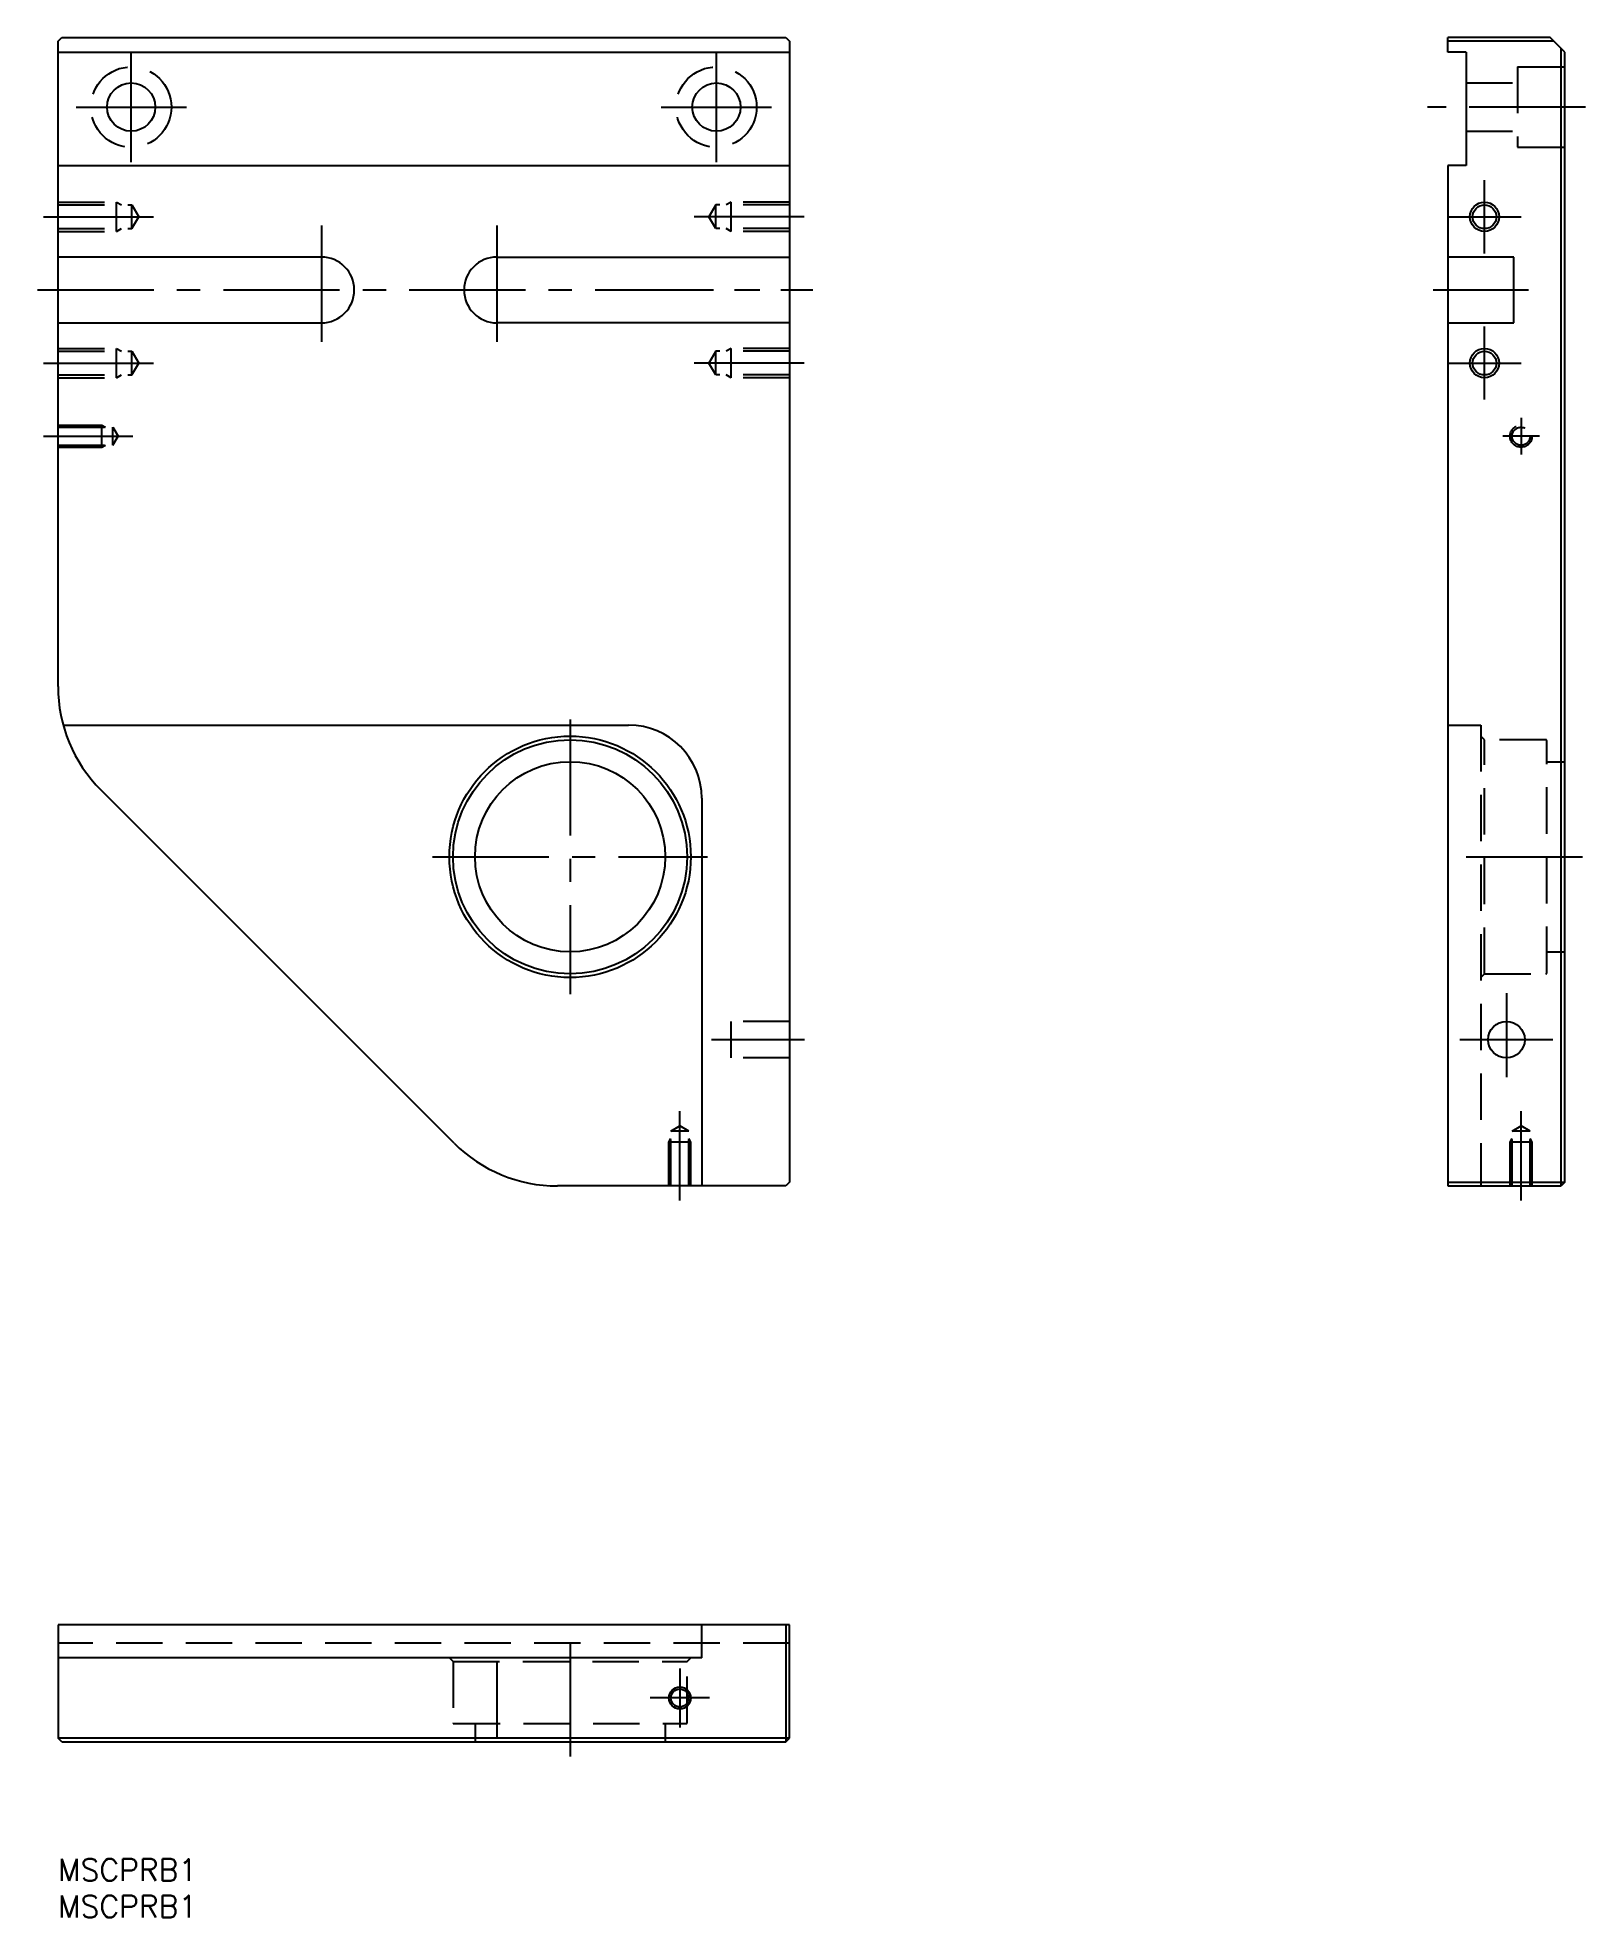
# Model space of a CAD drawing. Extents: x -3 to 209, y -9 to 248.
import ezdxf

# ---------------------------------------------------------------- set-up
doc = ezdxf.new("R2010")
doc.units = 0
doc.header["$LTSCALE"] = 0.5
doc.linetypes.add('CENTER', pattern=[50.8, 31.75, -6.35, 6.35, -6.35])
doc.linetypes.add('DASHED', pattern=[19.05, 12.7, -6.35])
doc.layers.get('0').update_dxf_attribs({"linetype": 'CONTINUOUS'})
doc.layers.add('CENTER', color=1, linetype='CENTER')
doc.styles.get("Standard").update_dxf_attribs({"font": 'txt.shx', "height": 3, "bigfont": 'bigfont.shx'})

# ---------------------------------------------------------------- blocks, each defined once
blk = doc.blocks.new('*U62')
at = {"color": 7, "linetype": 'CONTINUOUS'}
for p in [(0, -4), (0, -9)]:
    blk.add_text('MSCPRB1', height=3, dxfattribs=at).set_placement(p)

msp = doc.modelspace()

# ---------------------------------------------------------------- linework, layer by layer
at = {"color": 7, "linetype": 'CONTINUOUS'}
for p, q in [((0, 247.5), (0.5, 248)), ((0, 159.28), (0, 247.5)), ((0.5, 248), (99.5, 248)), ((99.5, 248), (100, 247.5)), ((100, 247.5), (100, 91.5)), ((190, 246), (190, 248)), ((204, 248), (190, 248)), ((204.5, 247.5), (190, 247.5)), ((206, 246), (204, 248)), ((0, 246), (100, 246)), ((192.5, 246), (190, 246)), ((192.5, 246), (192.5, 230.5)), ((205.5, 91), (205.5, 246.5)), ((206, 91.5), (206, 246)), ((0, 230.5), (100, 230.5)), ((192.5, 230.5), (190, 230.5)), ((190, 230.5), (190, 91)), ((36, 218), (0, 218)), ((60, 218), (100, 218)), ((199, 218), (190, 218)), ((199, 209), (199, 218)), ((0, 209), (36, 209)), ((100, 209), (60, 209)), ((190, 209), (199, 209)), ((0.71, 154), (78, 154)), ((54.14, 96.86), (5.86, 145.14)), ((88, 144), (88, 91)), ((99.5, 91), (68.28, 91)), ((100, 91.5), (99.5, 91)), ((190, 91.5), (206, 91.5)), ((190, 91), (205.5, 91)), ((206, 91.5), (205.5, 91)), ((100, 31), (0, 31)), ((0, 31), (0, 15.5)), ((88, 26.5), (88, 31)), ((99.5, 31), (99.5, 15)), ((100, 15.5), (100, 31)), ((88, 26.5), (0, 26.5)), ((0.5, 15), (0, 15.5)), ((100, 15.5), (0, 15.5)), ((99.5, 15), (100, 15.5)), ((0.5, 15), (99.5, 15))]:
    msp.add_line(p, q, dxfattribs=at)
at = {"color": 3, "linetype": 'DASHED'}
for p, q in [((192.5, 241.8), (199.5, 241.8)), ((199.5, 244), (199.5, 233)), ((199.5, 244), (206, 244)), ((192.5, 235.2), (199.5, 235.2)), ((199.5, 233), (206, 233)), ((0, 225.5), (8, 225.5)), ((0, 225.12), (10.1, 225.12)), ((8, 221.5), (8, 225.5)), ((8, 225.5), (8.66, 225.12)), ((10.1, 221.88), (10.1, 225.12)), ((10.1, 225.12), (11.04, 223.5)), ((89.9, 225.12), (88.96, 223.5)), ((100, 225.12), (89.9, 225.12)), ((89.9, 221.88), (89.9, 225.12)), ((92, 225.5), (91.34, 225.12)), ((100, 225.5), (92, 225.5)), ((92, 221.5), (92, 225.5)), ((0, 221.88), (10.1, 221.88)), ((0, 221.5), (8, 221.5)), ((8, 221.5), (8.66, 221.88)), ((10.1, 221.88), (11.04, 223.5)), ((89.9, 221.88), (88.96, 223.5)), ((100, 221.88), (89.9, 221.88)), ((92, 221.5), (91.34, 221.88)), ((100, 221.5), (92, 221.5)), ((0, 205.5), (8, 205.5)), ((0, 205.12), (10.1, 205.12)), ((8, 201.5), (8, 205.5)), ((8, 205.5), (8.66, 205.12)), ((10.1, 201.88), (10.1, 205.12)), ((10.1, 205.12), (11.04, 203.5)), ((10.1, 201.88), (11.04, 203.5)), ((89.9, 205.12), (88.96, 203.5)), ((89.9, 201.88), (88.96, 203.5)), ((100, 205.12), (89.9, 205.12)), ((89.9, 201.88), (89.9, 205.12)), ((92, 205.5), (91.34, 205.12)), ((100, 205.5), (92, 205.5)), ((92, 201.5), (92, 205.5)), ((0, 201.88), (10.1, 201.88)), ((0, 201.5), (8, 201.5)), ((8, 201.5), (8.66, 201.88)), ((100, 201.88), (89.9, 201.88)), ((92, 201.5), (91.34, 201.88)), ((100, 201.5), (92, 201.5)), ((0, 195), (6, 195)), ((0, 194.73), (7.5, 194.73)), ((6, 195), (6.47, 194.73)), ((6, 192), (6, 195)), ((7.5, 192.27), (7.5, 194.73)), ((7.5, 194.73), (8.21, 193.5)), ((7.5, 192.27), (8.21, 193.5)), ((0, 192.27), (7.5, 192.27)), ((0, 192), (6, 192)), ((6, 192), (6.47, 192.27)), ((190, 154), (194.5, 154)), ((194.5, 154), (194.5, 91)), ((195, 152), (194.5, 152.5)), ((203.4, 152), (195, 152)), ((195, 120), (195, 152)), ((203.5, 120.1), (203.5, 151.9)), ((203.5, 149), (206, 149)), ((203.5, 123), (206, 123)), ((194.5, 119.5), (195, 120)), ((195, 120), (203.4, 120)), ((92, 108.5), (92, 113.5)), ((100, 113.5), (92, 113.5)), ((100, 108.5), (92, 108.5)), ((83.77, 98.5), (85, 99.21)), ((83.77, 91), (83.77, 98.5)), ((86.23, 98.5), (83.77, 98.5)), ((86.23, 98.5), (85, 99.21)), ((86.23, 91), (86.23, 98.5)), ((198.77, 98.5), (200, 99.21)), ((198.77, 91), (198.77, 98.5)), ((201.23, 98.5), (198.77, 98.5)), ((201.23, 98.5), (200, 99.21)), ((201.23, 91), (201.23, 98.5)), ((83.5, 97), (83.77, 97.47)), ((83.5, 91), (83.5, 97)), ((86.5, 97), (83.5, 97)), ((86.5, 97), (86.23, 97.47)), ((86.5, 91), (86.5, 97)), ((198.5, 97), (198.77, 97.47)), ((198.5, 91), (198.5, 97)), ((201.5, 97), (198.5, 97)), ((201.5, 97), (201.23, 97.47)), ((201.5, 91), (201.5, 97)), ((100, 28.5), (0, 28.5)), ((53.5, 26.5), (54, 26)), ((54, 26), (54, 17.6)), ((54, 26), (86, 26)), ((86, 26), (86.5, 26.5)), ((86, 17.6), (86, 26)), ((54.1, 17.5), (85.9, 17.5)), ((57, 17.5), (57, 15)), ((83, 17.5), (83, 15))]:
    msp.add_line(p, q, dxfattribs=at)
at = {"color": 3, "linetype": 'CONTINUOUS'}
msp.add_line((60, 25.8), (60, 15.7), dxfattribs=at)
at = {"color": 3, "linetype": 'DASHED'}
for centre, radius in [((10, 238.5), 5.5), ((90, 238.5), 5.5), ((200, 193.5), 1.5), ((200, 193.5), 1.23)]:
    msp.add_circle(centre, radius, dxfattribs=at)
at = {"color": 7, "linetype": 'CONTINUOUS'}
for centre, radius in [((10, 238.5), 3.3), ((90, 238.5), 3.3), ((195, 223.5), 1.62), ((195, 203.5), 1.62), ((70, 136), 16.5), ((70, 136), 16), ((70, 136), 13), ((198, 111), 2.5), ((85, 21), 1.23)]:
    msp.add_circle(centre, radius, dxfattribs=at)
at = {"color": 3, "linetype": 'CONTINUOUS'}
for centre, radius in [((195, 223.5), 2), ((195, 203.5), 2), ((85, 21), 1.5)]:
    msp.add_circle(centre, radius, dxfattribs=at)
at = {"color": 7, "linetype": 'CONTINUOUS'}
for centre, radius, start, end in [((36, 213.5), 4.5, 270, 90), ((60, 213.5), 4.5, 90, 270), ((20, 159.28), 20, 180, 225), ((78, 144), 10, 0, 90), ((68.28, 111), 20, 225, 270)]:
    msp.add_arc(centre, radius, start, end, dxfattribs=at)
at = {"color": 3, "linetype": 'DASHED'}
for centre, start, end in [((203.4, 151.9), 0, 90), ((203.4, 120.1), 270, 0), ((54.1, 17.6), 180, 270), ((85.9, 17.6), 270, 0)]:
    msp.add_arc(centre, 0.1, start, end, dxfattribs=at)
at = {"layer": 'CENTER', "color": 1, "linetype": 'CENTER'}
for p, q in [((10, 230.96), (10, 246.04)), ((90, 230.96), (90, 246.04)), ((2.46, 238.5), (17.54, 238.5)), ((82.46, 238.5), (97.54, 238.5)), ((208.79, 238.5), (187.21, 238.5)), ((195, 218.5), (195, 228.5)), ((-2, 223.5), (13.04, 223.5)), ((36, 222.29), (36, 204.71)), ((60, 222.29), (60, 204.71)), ((60, 222.29), (60, 204.71)), ((102, 223.5), (86.96, 223.5)), ((190, 223.5), (200, 223.5)), ((-2.79, 213.5), (103.17, 213.5)), ((73.71, 213.5), (102.79, 213.5)), ((188, 213.5), (201, 213.5)), ((195, 198.5), (195, 208.5)), ((-2, 203.5), (13.04, 203.5)), ((102, 203.5), (86.96, 203.5)), ((190, 203.5), (200, 203.5)), ((200, 196), (200, 191)), ((-2, 193.5), (10.21, 193.5)), ((202.5, 193.5), (197.5, 193.5)), ((70, 154.79), (70, 117.21)), ((51.21, 136), (88.79, 136)), ((192.5, 136), (208.79, 136)), ((198, 117.35), (198, 105.87)), ((102.03, 111), (89.32, 111)), ((204.35, 111), (191.65, 111)), ((85, 89), (85, 101.21)), ((200, 89), (200, 101.21)), ((70, 28.5), (70, 13)), ((85, 25.04), (85, 16.96)), ((89.04, 21), (80.96, 21))]:
    msp.add_line(p, q, dxfattribs=at)

# ---------------------------------------------------------------- block references
at = {"color": 7, "linetype": 'CONTINUOUS'}
msp.add_blockref('*U62', (0, 0), dxfattribs=at)

doc.saveas('drawing.dxf')
